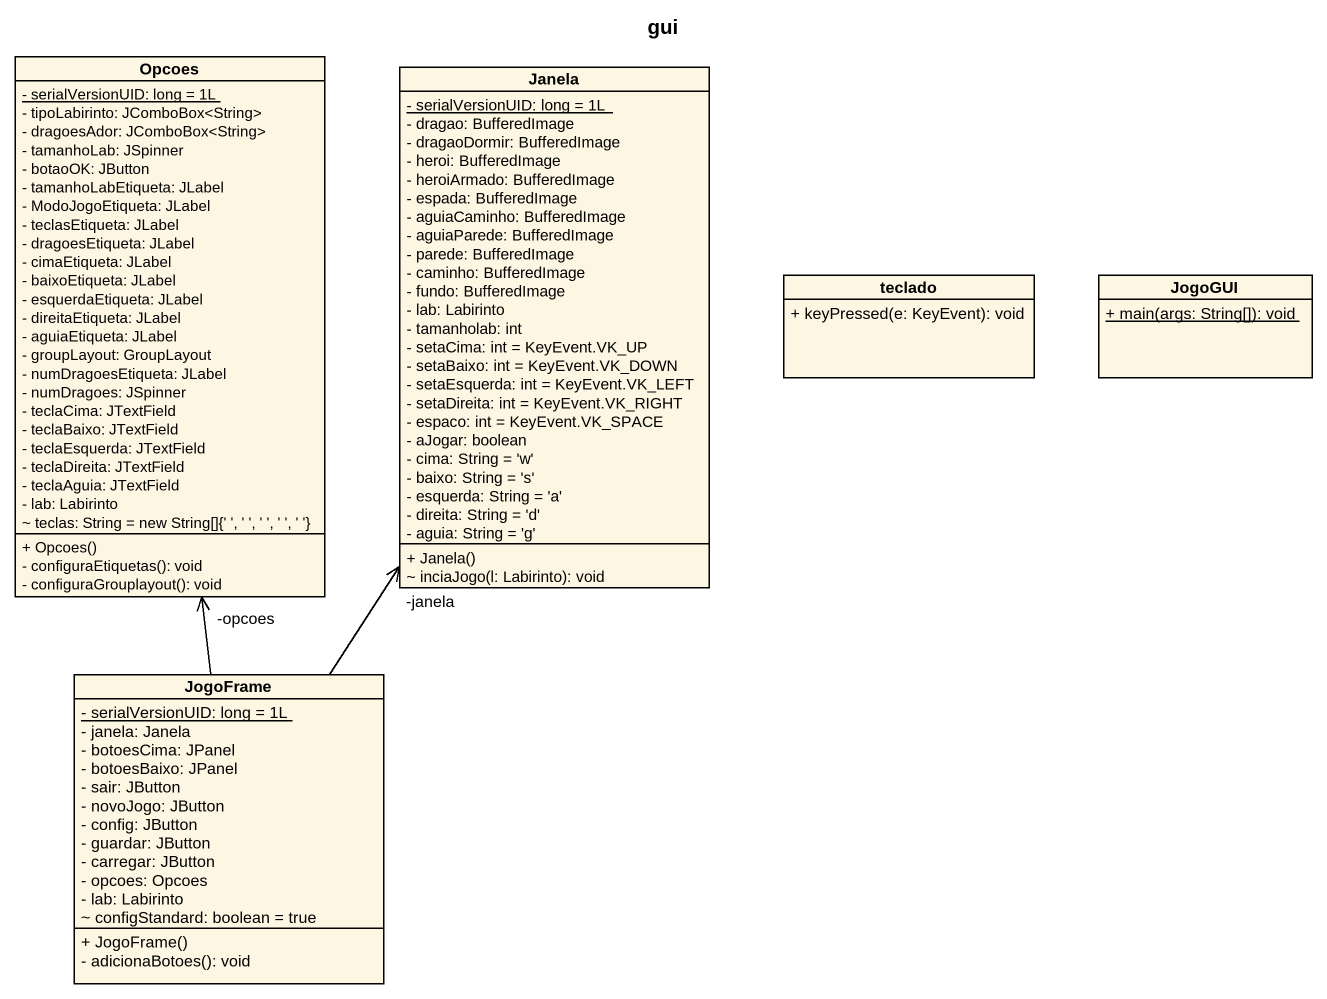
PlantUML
@startuml
title gui
hide circle
hide empty members
skinparam classAttributeIconSize 0
class Opcoes {
  {static} - serialVersionUID: long = 1L
  - tipoLabirinto: JComboBox<String>
  - dragoesAdor: JComboBox<String>
  - tamanhoLab: JSpinner
  - botaoOK: JButton
  - tamanhoLabEtiqueta: JLabel
  - ModoJogoEtiqueta: JLabel
  - teclasEtiqueta: JLabel
  - dragoesEtiqueta: JLabel
  - cimaEtiqueta: JLabel
  - baixoEtiqueta: JLabel
  - esquerdaEtiqueta: JLabel
  - direitaEtiqueta: JLabel
  - aguiaEtiqueta: JLabel
  - groupLayout: GroupLayout
  - numDragoesEtiqueta: JLabel
  - numDragoes: JSpinner
  - teclaCima: JTextField
  - teclaBaixo: JTextField
  - teclaEsquerda: JTextField
  - teclaDireita: JTextField
  - teclaAguia: JTextField
  - lab: Labirinto
  ~ teclas: String = new String[]{' ', ' ', ' ', ' ', ' '}
  + Opcoes()
  - configuraEtiquetas(): void
  - configuraGrouplayout(): void
}
class Janela {
  {static} - serialVersionUID: long = 1L
  - dragao: BufferedImage
  - dragaoDormir: BufferedImage
  - heroi: BufferedImage
  - heroiArmado: BufferedImage
  - espada: BufferedImage
  - aguiaCaminho: BufferedImage
  - aguiaParede: BufferedImage
  - parede: BufferedImage
  - caminho: BufferedImage
  - fundo: BufferedImage
  - lab: Labirinto
  - tamanholab: int
  - setaCima: int = KeyEvent.VK_UP
  - setaBaixo: int = KeyEvent.VK_DOWN
  - setaEsquerda: int = KeyEvent.VK_LEFT
  - setaDireita: int = KeyEvent.VK_RIGHT
  - espaco: int = KeyEvent.VK_SPACE
  - aJogar: boolean
  - cima: String = 'w'
  - baixo: String = 's'
  - esquerda: String = 'a'
  - direita: String = 'd'
  - aguia: String = 'g'
  + Janela()
  ~ inciaJogo(l: Labirinto): void
}
class teclado {
  + keyPressed(e: KeyEvent): void
}
class JogoGUI {
  {static} + main(args: String[]): void
}
class JogoFrame {
  {static} - serialVersionUID: long = 1L
  - janela: Janela
  - botoesCima: JPanel
  - botoesBaixo: JPanel
  - sair: JButton
  - novoJogo: JButton
  - config: JButton
  - guardar: JButton
  - carregar: JButton
  - opcoes: Opcoes
  - lab: Labirinto
  ~ configStandard: boolean = true
  + JogoFrame()
  - adicionaBotoes(): void
}
JogoFrame -up-> "-opcoes" Opcoes
JogoFrame -up-> "-janela" Janela
@enduml
